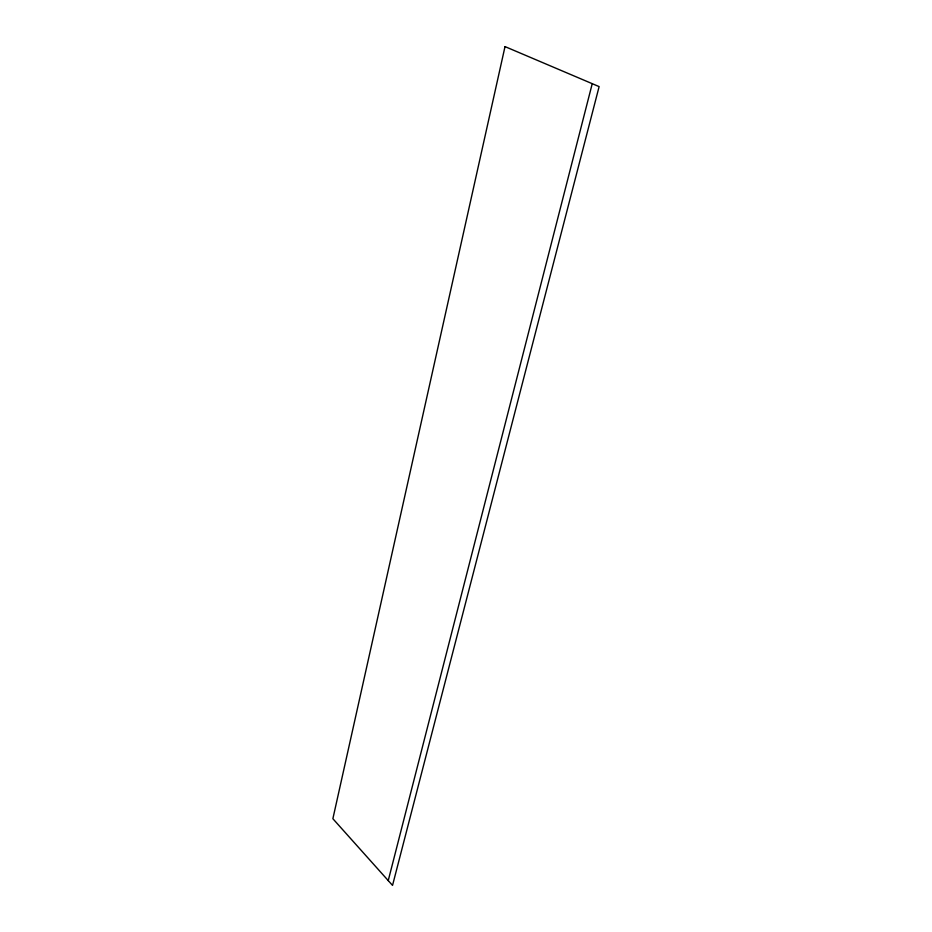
<?xml version="1.0" encoding="UTF-8"?>
<svg xmlns="http://www.w3.org/2000/svg" width="932" height="932" viewBox="0 0 932 932"><rect width="100%" height="100%" fill="white"/><g stroke="black" fill="none" stroke-linecap="round" stroke-linejoin="round"><path stroke-width="1.4" d="M388.236 880.6L592.239 83.682M505.016 46.6L332.875 818.715L392.535 885.4L599.125 86.606L505.016 46.6"/></g></svg>
